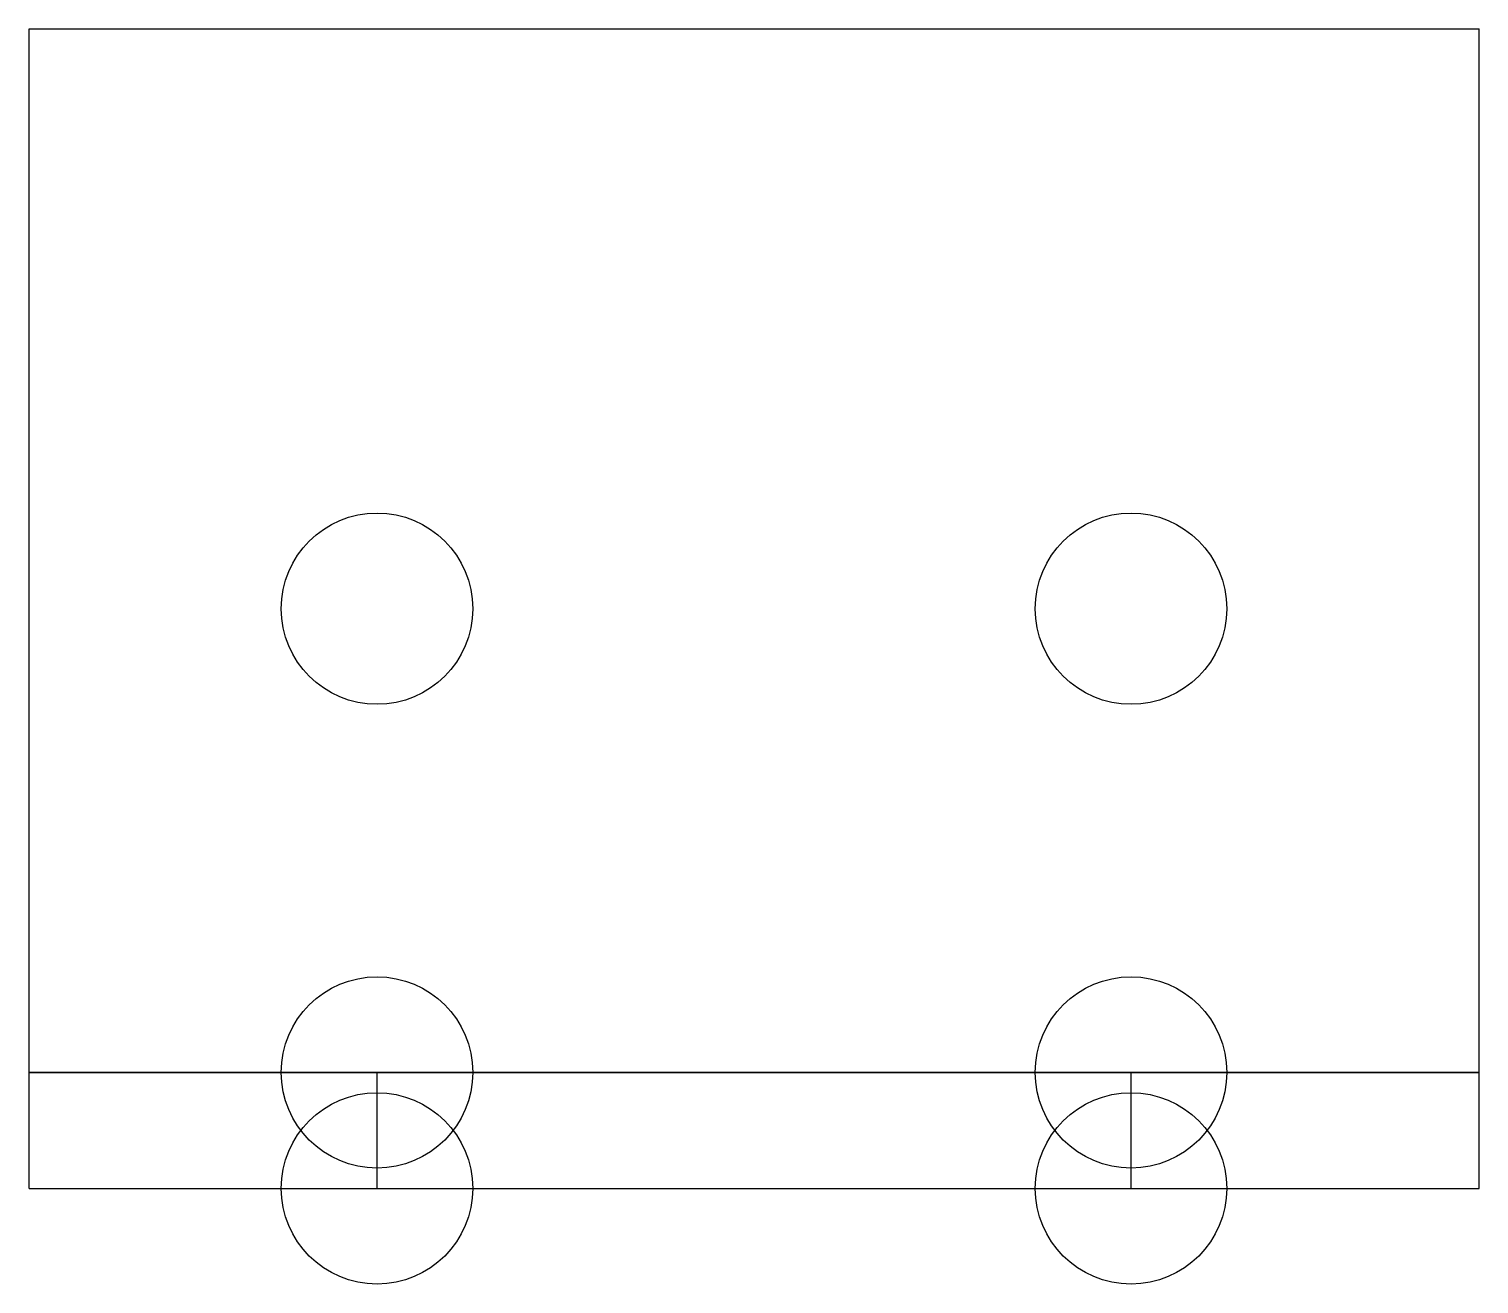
# Model space of a CAD drawing. Header units: millimetres. Extents: x 0 to 50, y -3.3 to 40.
import ezdxf

# ---------------------------------------------------------------- set-up
doc = ezdxf.new("R2010")
doc.units = ezdxf.units.MM
doc.layers.add('Part', color=7, linetype='CONTINUOUS')

msp = doc.modelspace()

# ---------------------------------------------------------------- linework, layer by layer
at = {"layer": 'Part'}
for p, q in [((0, 4, 4), (0, 40, 4)), ((0, 40), (0, 40, 4)), ((0, 4), (0, 40)), ((0, 4, 4), (0, 40, 4)), ((0, 40, 4), (50, 40, 4)), ((0, 40), (50, 40)), ((0, 40, 4), (50, 40, 4)), ((0, 40), (0, 40, 4)), ((0, 4), (0, 40)), ((0, 40), (50, 40)), ((50, 4, 4), (50, 40, 4)), ((50, 40), (50, 40, 4)), ((50, 4), (50, 40)), ((50, 4, 4), (50, 40, 4)), ((50, 40), (50, 40, 4)), ((50, 4), (50, 40)), ((15.3, 20), (15.3, 20, 4)), ((15.3, 20), (15.3, 20, 4)), ((41.3, 20), (41.3, 20, 4)), ((41.3, 20), (41.3, 20, 4)), ((0, 0, 4), (0, 4, 4)), ((0, 4), (0, 4, 4)), ((0, 0), (0, 4)), ((0, 0, 40), (0, 4, 40)), ((0, 4, 4), (0, 4, 40)), ((0, 0, 4), (0, 4, 4)), ((0, 4), (0, 4, 4)), ((0, 0), (0, 4)), ((0, 4), (50, 4)), ((0, 0, 40), (0, 4, 40)), ((0, 4, 40), (50, 4, 40)), ((50, 4, 4), (0, 4, 4)), ((0, 4, 4), (0, 4, 40)), ((0, 4, 40), (50, 4, 40)), ((50, 4, 4), (0, 4, 4)), ((0, 4), (50, 4)), ((12, 0, 23.3), (12, 4, 23.3)), ((12, 0, 23.3), (12, 4, 23.3)), ((38, 0, 23.3), (38, 4, 23.3)), ((38, 0, 23.3), (38, 4, 23.3)), ((50, 0), (50, 4)), ((50, 0, 4), (50, 4, 4)), ((50, 4), (50, 4, 4)), ((50, 0), (50, 4)), ((50, 0, 40), (50, 4, 40)), ((50, 4, 4), (50, 4, 40)), ((50, 0, 40), (50, 4, 40)), ((50, 4, 4), (50, 4, 40)), ((50, 0, 4), (50, 4, 4)), ((50, 4), (50, 4, 4)), ((0, 0), (0, 0, 4)), ((0, 0), (50, 0)), ((0, 0, 4), (50, 0, 4)), ((0, 0), (0, 0, 4)), ((0, 0, 4), (0, 0, 40)), ((0, 0), (50, 0)), ((0, 0, 4), (50, 0, 4)), ((0, 0, 4), (0, 0, 40)), ((0, 0, 40), (50, 0, 40)), ((0, 0, 40), (50, 0, 40)), ((50, 0), (50, 0, 4)), ((50, 0), (50, 0, 4)), ((50, 0, 4), (50, 0, 40)), ((50, 0, 4), (50, 0, 40))]:
    msp.add_line(p, q, dxfattribs=at)
for centre in [(12, 20, 4), (12, 20), (12, 20, 4), (12, 20), (38, 20, 4), (38, 20), (38, 20, 4), (38, 20), (12, 4, 20), (12, 4, 20), (38, 4, 20), (38, 4, 20), (12, 0, 20), (12, 0, 20), (38, 0, 20), (38, 0, 20)]:
    msp.add_circle(centre, 3.3, dxfattribs=at)

doc.saveas('drawing.dxf')
